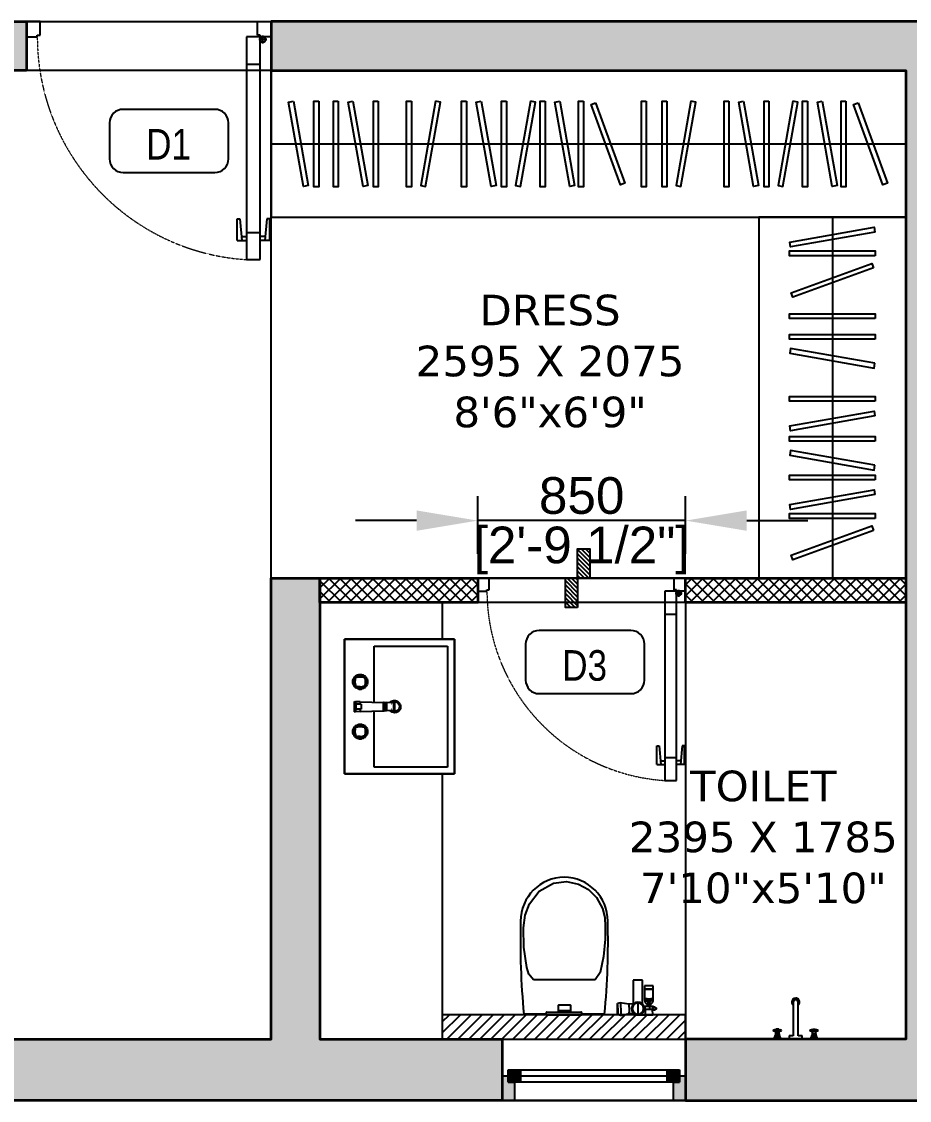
# Model space of a CAD drawing. Header units: millimetres. Extents: x -11363 to 134206, y -3 to 180803.
# Drawn here: x 103906 to 107536, y 159468 to 163878 of the extents above; entities that cross this region are included whole.
import ezdxf
from ezdxf.enums import TextEntityAlignment as Align

# ---------------------------------------------------------------- set-up
doc = ezdxf.new("R2010")
doc.units = ezdxf.units.MM
doc.linetypes.add('3.5BHK EAST-UN-5$0$DASHED', pattern=[0.75, 0.5, -0.25])
doc.linetypes.add('3.5BHK EAST_UN-1$0$DASHED', pattern=[0.75, 0.5, -0.25])
for name, color, linetype in [('A-Dimensions', 4, 'Continuous'), ('A-Door', 11, 'Continuous'), ('A-Door Line', 8, 'Continuous'), ('A-Fixture', 8, 'Continuous'), ('A-Handwash', 252, 'Continuous'), ('A-Handwash Platform', 253, 'Continuous'), ('A-Hatch', 252, 'Continuous'), ('A-Ledge Wall', 8, 'Continuous'), ('A-MBR Wardrobe', 253, 'Continuous'), ('A-MBR-Dress-Wardrobe', 253, 'Continuous'), ('A-Room Boundary', 44, 'Continuous'), ('A-Shower', 253, 'Continuous'), ('A-Shower Glass', 253, 'Continuous'), ('A-Text Main', 44, 'Continuous'), ('A-Ventilator', 4, 'Continuous'), ('A-WC', 253, 'Continuous')]:
    doc.layers.add(name, color=color, linetype=linetype)
doc.layers.add('A-Wall', color=240, linetype='Continuous', lineweight=35)
doc.styles.add('2024-08-29_TOWER-A$0$simplex-0.8', font='simplex.shx', dxfattribs={"width": 0.8})
doc.styles.add('3.5BHK EAST_UN-1$0$grid_text', font='verdana.ttf')
doc.styles.add('ARIAL', font='ARIALN.TTF')
doc.styles.add('S', font='arial.ttf', dxfattribs={"height": 150})
doc.dimstyles.new('DIMSMALL', dxfattribs={"dimtxt": 150, "dimasz": 250, "dimexe": 100, "dimexo": 100, "dimgap": 25, "dimtad": 1, "dimdec": 0, "dimtxsty": 'S', "dimcen": 0, "dimdle": 100, "dimclrd": 8, "dimclre": 8, "dimclrt": 256, "dimazin": 3, "dimtfac": 1, "dimtdec": 0, "dimtix": 1, "dimtmove": 0, "dimatfit": 3, "dimldrblk": '12_DatumFilled', "dimlwd": -1, "dimlwe": -1, "dimarcsym": 1})

# ---------------------------------------------------------------- blocks, each defined once
blk = doc.blocks.new('*D164')
at = {"layer": 'A-Dimensions', "color": 8, "transparency": 16777216}
for p, q in [((103925.7, 163977.6), (103925.7, 164316.5)), ((104925.7, 163977.6), (104925.7, 164316.5)), ((104175.7, 164216.5), (104675.7, 164216.5))]:
    blk.add_line(p, q, dxfattribs=at)
for points in [[(104175.7, 164258.2), (104175.7, 164174.9), (103925.7, 164216.5)], [(104675.7, 164258.2), (104675.7, 164174.9), (104925.7, 164216.5)]]:
    blk.add_solid(points, dxfattribs=at)
at = {"layer": 'Defpoints', "color": 0, "transparency": 16777216}
for p in [(104925.7, 164216.5), (103925.7, 163877.6), (104925.7, 163877.6)]:
    blk.add_point(p, dxfattribs=at)
at = {"layer": 'A-Dimensions', "lineweight": 30, "transparency": 16777216, "char_height": 150, "attachment_point": 5, "style": 'S'}
for s, insert in [('\\A1;1000', (104425.7, 164318.1)), ('\\A1;[3\'-3 1/2"]', (104425.7, 164094.4))]:
    blk.add_mtext(s, dxfattribs=dict(at, insert=insert))
blk = doc.blocks.new('12_DatumFilled')
at = {"color": 8, "linetype": 'ByBlock'}
blk.add_solid([(0, 0.577), (-1, 0), (0, -0.577)], dxfattribs=at)
blk = doc.blocks.new('*D165')
at = {"layer": 'A-Dimensions', "color": 8, "transparency": 16777216}
for p, q in [((105770.7, 161702.6), (105770.7, 161937.7)), ((106620.7, 161702.6), (106620.7, 161937.7)), ((105520.7, 161837.7), (105270.7, 161837.7)), ((106620.7, 161837.7), (105770.7, 161837.7)), ((106870.7, 161837.7), (107120.7, 161837.7))]:
    blk.add_line(p, q, dxfattribs=at)
for points in [[(105520.7, 161879.4), (105520.7, 161796.1), (105770.7, 161837.7)], [(106870.7, 161879.4), (106870.7, 161796.1), (106620.7, 161837.7)]]:
    blk.add_solid(points, dxfattribs=at)
at = {"layer": 'Defpoints', "color": 0, "transparency": 16777216}
for p in [(105770.7, 161837.7), (105770.7, 161602.6), (106620.7, 161602.6)]:
    blk.add_point(p, dxfattribs=at)
at = {"layer": 'A-Dimensions', "lineweight": 30, "transparency": 16777216, "char_height": 150, "attachment_point": 5, "style": 'S'}
for s, insert in [('\\A1;850', (106195.7, 161939.3)), ('\\A1;[2\'-9 1/2"]', (106195.7, 161715.6))]:
    blk.add_mtext(s, dxfattribs=dict(at, insert=insert))
blk = doc.blocks.new('3.5BHK EAST_UN-1$0$Door11')
at = {"layer": 'A-Door'}
for p, q in [((-991.7, 0), (-1050, 0)), ((-1050, 0), (-1050, -65.6)), ((-991.7, -58.3), (-991.7, 0)), ((-58.3, -58.3), (-58.3, 0)), ((-58.3, 0), (0, 0)), ((0, 0), (0, -65.6)), ((-1050, -65.6), (-1003.4, -65.6)), ((-1003.4, -65.6), (-1003.4, -58.3)), ((-1003.4, -58.3), (-991.7, -58.3)), ((-104.9, -65.6), (-104.9, -1021.8)), ((-46.6, -65.6), (-104.9, -65.6)), ((-104.9, -65.6), (-104.9, -65.6)), ((-46.6, -58.3), (-58.3, -58.3)), ((-17.5, -77.3), (-52.5, -77.3)), ((-46.6, -65.6), (-46.6, -58.3)), ((-46.6, -1021.8), (-46.6, -65.6)), ((0, -65.6), (-46.6, -65.6)), ((-35, -94.7), (-35, -59.8)), ((-104.9, -182.2), (-46.6, -182.2)), ((-145.8, -846.8), (-134.1, -846.8)), ((-145.8, -940.1), (-145.8, -846.8)), ((-134.1, -846.8), (-125.5, -940.1)), ((-17.5, -846.8), (-26.1, -940.1)), ((-5.8, -846.8), (-17.5, -846.8)), ((-5.8, -940.1), (-5.8, -846.8)), ((-127.1, -922.6), (-104.9, -922.6)), ((-104.9, -905.1), (-46.6, -905.1)), ((-24.5, -922.6), (-46.6, -922.6)), ((-145.8, -940.1), (-104.9, -940.1)), ((-5.8, -940.1), (-46.6, -940.1)), ((-104.9, -1021.8), (-46.6, -1021.8))]:
    blk.add_line(p, q, dxfattribs=at)
blk.add_circle((-35, -77.3), 11.7, dxfattribs=at)
at = {"layer": 'A-Door', "linetype": '3.5BHK EAST_UN-1$0$DASHED', "lineweight": 0}
blk.add_arc((-43.9, -64.2), 959.5, 180.0822, 266.3506, dxfattribs=at)
blk = doc.blocks.new('A$C2d53b07b')
at = {"layer": 'A-Ventilator', "linetype": 'Continuous'}
for points in [[(25, -125), (25, -175), (75, -175), (75, -125)], [(725, -175), (725, -125), (675, -125), (675, -175)], [(0, -150), (0, -250), (50, -250), (50, -175), (25, -175), (25, -150)], [(750, -250), (750, -150), (725, -150), (725, -175), (700, -175), (700, -250)]]:
    blk.add_hatch(color=256, dxfattribs=at).paths.add_polyline_path(points)
for p, q in [((0, 0), (750, 0)), ((0, -150), (0, 0)), ((750, -150), (750, 0)), ((25, -125), (75, -125)), ((25, -175), (25, -125)), ((75, -125), (675, -125)), ((75, -125), (75, -175)), ((75, -125), (675, -125)), ((675, -175), (675, -125)), ((675, -125), (725, -125)), ((725, -125), (725, -175)), ((0, -150), (25, -150)), ((0, -250), (0, -150)), ((0, -250), (0, -150)), ((25, -150), (25, -175)), ((25, -175), (50, -175)), ((75, -175), (25, -175)), ((50, -175), (50, -250)), ((75, -150), (675, -150)), ((675, -175), (75, -175)), ((725, -175), (675, -175)), ((700, -250), (700, -175)), ((700, -175), (725, -175)), ((725, -175), (725, -150)), ((725, -150), (750, -150)), ((750, -250), (750, -150)), ((750, -250), (750, -150)), ((0, -250), (750, -250)), ((50, -250), (0, -250)), ((700, -250), (50, -250)), ((750, -250), (700, -250))]:
    blk.add_line(p, q, dxfattribs=at)
blk = doc.blocks.new('3.5BHK EAST_UN-1$0$A$C61eae9c3')
at = {"layer": 'A-MBR-Dress-Wardrobe', "ltscale": 600}
blk.add_lwpolyline([(0, 600), (0, 0), (2595, 0), (2595, 600)], close=True, dxfattribs=at)
for points in [[(91.2, 474.1), (151.9, 129.4), (132.3, 125.9), (71.5, 470.6), (91.2, 474.1)], [(194.8, 475), (194.8, 125), (174.8, 125), (174.8, 475), (194.8, 475)], [(275.1, 475), (275.1, 125), (255.1, 125), (255.1, 475), (275.1, 475)], [(334.9, 474.1), (395.7, 129.4), (376, 125.9), (315.2, 470.6), (334.9, 474.1)], [(438.5, 475), (438.5, 125), (418.5, 125), (418.5, 475), (438.5, 475)], [(574.4, 475), (574.4, 125), (554.4, 125), (554.4, 475), (574.4, 475)], [(672.7, 474.1), (611.9, 129.4), (631.6, 125.9), (692.4, 470.6), (672.7, 474.1)], [(799.2, 475), (799.2, 125), (779.2, 125), (779.2, 475), (799.2, 475)], [(859, 474.1), (919.8, 129.4), (900.1, 125.9), (839.3, 470.6), (859, 474.1)], [(962.7, 475), (962.7, 125), (942.7, 125), (942.7, 475), (962.7, 475)], [(1060.9, 474.1), (1000.1, 129.4), (1019.8, 125.9), (1080.6, 470.6), (1060.9, 474.1)], [(1120.6, 475), (1120.6, 125), (1100.6, 125), (1100.6, 475), (1120.6, 475)], [(1180.4, 474.1), (1241.1, 129.4), (1221.4, 125.9), (1160.7, 470.6), (1180.4, 474.1)], [(1277.7, 475), (1277.7, 125), (1257.7, 125), (1257.7, 475), (1277.7, 475)], [(1327.2, 467.9), (1446.9, 139), (1428.1, 132.1), (1308.4, 461), (1327.2, 467.9)], [(1534, 475), (1534, 125), (1514, 125), (1514, 475), (1534, 475)], [(1618.5, 475), (1618.5, 125), (1598.5, 125), (1598.5, 475), (1618.5, 475)], [(1716.8, 474.1), (1656, 129.4), (1675.7, 125.9), (1736.5, 470.6), (1716.8, 474.1)], [(1872.2, 475), (1872.2, 125), (1852.2, 125), (1852.2, 475), (1872.2, 475)], [(1932, 474.1), (1992.8, 129.4), (1973.1, 125.9), (1912.3, 470.6), (1932, 474.1)], [(2035.6, 475), (2035.6, 125), (2015.6, 125), (2015.6, 475), (2035.6, 475)], [(2133.9, 474.1), (2073.1, 129.4), (2092.8, 125.9), (2153.6, 470.6), (2133.9, 474.1)], [(2193.5, 475), (2193.5, 125), (2173.5, 125), (2173.5, 475), (2193.5, 475)], [(2253.4, 474.1), (2314.1, 129.4), (2294.4, 125.9), (2233.7, 470.6), (2253.4, 474.1)], [(2350.7, 475), (2350.7, 125), (2330.7, 125), (2330.7, 475), (2350.7, 475)], [(2400.2, 467.9), (2519.9, 139), (2501.1, 132.1), (2381.4, 461), (2400.2, 467.9)], [(0, 300), (2595, 300)]]:
    blk.add_lwpolyline(points, dxfattribs=at)
blk = doc.blocks.new('3.5BHK EAST_UN-1$0$A$C63fc6ba4')
at = {"layer": 'A-MBR Wardrobe', "ltscale": 600}
blk.add_lwpolyline([(600, 1475), (0, 1475), (0, 0), (600, 0)], close=True, dxfattribs=at)
for points in [[(300, 1475), (300, 0)], [(474.1, 1414.6), (129.4, 1353.9), (125.9, 1373.6), (470.6, 1434.3), (474.1, 1414.6)], [(475, 1317.3), (125, 1317.3), (125, 1337.3), (475, 1337.3), (475, 1317.3)], [(467.9, 1267.8), (139, 1148.1), (132.1, 1166.9), (461, 1286.6), (467.9, 1267.8)], [(475, 1061), (125, 1061), (125, 1081), (475, 1081), (475, 1061)], [(475, 976.5), (125, 976.5), (125, 996.5), (475, 996.5), (475, 976.5)], [(474.1, 878.2), (129.4, 939), (125.9, 919.3), (470.6, 858.5), (474.1, 878.2)], [(475, 722.8), (125, 722.8), (125, 742.8), (475, 742.8), (475, 722.8)], [(474.1, 663), (129.4, 602.2), (125.9, 621.9), (470.6, 682.7), (474.1, 663)], [(475, 559.4), (125, 559.4), (125, 579.4), (475, 579.4), (475, 559.4)], [(474.1, 461.1), (129.4, 521.9), (125.9, 502.2), (470.6, 441.4), (474.1, 461.1)], [(475, 401.5), (125, 401.5), (125, 421.5), (475, 421.5), (475, 401.5)], [(474.1, 341.6), (129.4, 280.9), (125.9, 300.6), (470.6, 361.3), (474.1, 341.6)], [(475, 244.3), (125, 244.3), (125, 264.3), (475, 264.3), (475, 244.3)], [(467.9, 194.8), (139, 75.1), (132.1, 93.9), (461, 213.6), (467.9, 194.8)]]:
    blk.add_lwpolyline(points, dxfattribs=at)
blk = doc.blocks.new('A$Cf00fcc3f')
at = {"layer": 'A-Fixture'}
for p, q in [((0, 0), (0, -450)), ((550, 0), (0, 0)), ((0, -450), (0, 0)), ((0, 0), (550, 0)), ((550, -450), (550, 0)), ((550, 0), (550, -450)), ((151.6, -42.4), (150.8, -44.3)), ((151.6, -42.4), (153.6, -41.5)), ((153.7, -44.5), (151.6, -42.4)), ((153.6, -41.5), (163.5, -38.6)), ((155.5, -43.7), (153.6, -41.5)), ((155.5, -43.7), (153.7, -44.5)), ((157.1, -39.5), (155.1, -41.1)), ((164.2, -43.3), (155.2, -46)), ((155.5, -43.7), (164.5, -41)), ((162.3, -36.7), (157.1, -39.5)), ((167.9, -35), (162.3, -36.7)), ((163.5, -38.6), (173.8, -37.6)), ((163.5, -38.6), (164.5, -41)), ((173.8, -42.3), (164.2, -43.3)), ((173.8, -42.3), (164.2, -43.3)), ((164.5, -41), (173.8, -40.1)), ((173.8, -43.9), (164.5, -44.9)), ((173.8, -34.4), (167.9, -35)), ((179.7, -35), (173.8, -34.4)), ((179.7, -35), (173.8, -34.4)), ((173.8, -37.6), (184.1, -38.6)), ((173.8, -37.6), (173.8, -40.1)), ((173.8, -40.1), (183.2, -41)), ((183.4, -43.3), (173.8, -42.3)), ((183.1, -44.9), (173.8, -43.9)), ((185.4, -36.7), (179.7, -35)), ((185.4, -36.7), (179.7, -35)), ((184.1, -38.6), (183.2, -41)), ((183.2, -41), (192.2, -43.7)), ((183.4, -43.3), (192.4, -46)), ((192.4, -46), (183.4, -43.3)), ((184.1, -38.6), (194.1, -41.5)), ((190.6, -39.5), (185.4, -36.7)), ((190.6, -39.5), (185.4, -36.7)), ((192.5, -41.1), (190.6, -39.5)), ((192.5, -41.1), (190.6, -39.5)), ((192.2, -43.7), (194.1, -41.5)), ((192.2, -43.7), (193.9, -44.5)), ((193.9, -44.5), (196, -42.4)), ((194.1, -41.5), (196, -42.4)), ((196, -42.4), (196.9, -44.3)), ((254.8, -39.2), (296, -39.2)), ((254.8, -39.2), (255, -45.5)), ((295.9, -45.5), (296, -39.2)), ((354.8, -42.4), (354, -44.3)), ((354.8, -42.4), (356.8, -41.5)), ((356.9, -44.5), (354.8, -42.4)), ((356.8, -41.5), (366.7, -38.6)), ((358.7, -43.7), (356.8, -41.5)), ((358.7, -43.7), (356.9, -44.5)), ((360.3, -39.5), (358.3, -41.1)), ((367.4, -43.3), (358.4, -46)), ((358.7, -43.7), (367.7, -41)), ((365.5, -36.7), (360.3, -39.5)), ((371.1, -35), (365.5, -36.7)), ((366.7, -38.6), (377, -37.6)), ((366.7, -38.6), (367.7, -41)), ((377, -42.3), (367.4, -43.3)), ((377, -42.3), (367.4, -43.3)), ((367.7, -41), (377, -40.1)), ((377, -43.9), (367.7, -44.9)), ((377, -34.4), (371.1, -35)), ((382.9, -35), (377, -34.4)), ((382.9, -35), (377, -34.4)), ((377, -37.6), (387.3, -38.6)), ((377, -37.6), (377, -40.1)), ((377, -40.1), (386.4, -41)), ((386.6, -43.3), (377, -42.3)), ((386.3, -44.9), (377, -43.9)), ((388.6, -36.7), (382.9, -35)), ((388.6, -36.7), (382.9, -35)), ((387.3, -38.6), (386.4, -41)), ((386.4, -41), (395.4, -43.7)), ((386.6, -43.3), (395.6, -46)), ((395.6, -46), (386.6, -43.3)), ((387.3, -38.6), (397.3, -41.5)), ((393.8, -39.5), (388.6, -36.7)), ((393.8, -39.5), (388.6, -36.7)), ((395.7, -41.1), (393.8, -39.5)), ((395.7, -41.1), (393.8, -39.5)), ((395.4, -43.7), (397.3, -41.5)), ((395.4, -43.7), (397.1, -44.5)), ((397.1, -44.5), (399.2, -42.4)), ((397.3, -41.5), (399.2, -42.4)), ((399.2, -42.4), (400.1, -44.3)), ((144.2, -58.7), (143.6, -64.6)), ((143.6, -64.6), (144.2, -70.5)), ((143.6, -64.6), (144.2, -70.5)), ((145.9, -53), (144.2, -58.7)), ((144.2, -70.5), (145.9, -76.1)), ((144.2, -70.5), (145.9, -76.1)), ((148.7, -47.8), (145.9, -53)), ((145.9, -76.1), (148.7, -81.3)), ((145.9, -76.1), (148.7, -81.3)), ((146.8, -64.6), (147.8, -54.3)), ((147.8, -74.9), (146.8, -64.6)), ((149.4, -64.6), (146.8, -64.6)), ((147.8, -54.3), (150.8, -44.3)), ((147.8, -54.3), (150.3, -55.2)), ((147.8, -74.9), (150.3, -73.9)), ((150.8, -84.8), (147.8, -74.9)), ((150.3, -45.9), (148.7, -47.8)), ((148.7, -81.3), (150.3, -83.2)), ((148.7, -81.3), (150.3, -83.2)), ((149.4, -64.6), (150.3, -55.2)), ((150.3, -73.9), (149.4, -64.6)), ((150.3, -55.2), (152.9, -46.2)), ((152.9, -82.9), (150.3, -73.9)), ((150.8, -44.3), (152.9, -46.2)), ((150.8, -84.8), (152.9, -82.9)), ((151.6, -86.8), (150.8, -84.8)), ((152.5, -55), (151.6, -64.6)), ((151.6, -64.6), (152.5, -74.2)), ((151.6, -64.6), (152.5, -74.2)), ((151.6, -86.8), (153.7, -84.7)), ((151.6, -86.8), (153.6, -87.6)), ((155.2, -46), (152.5, -55)), ((155.2, -46), (152.5, -55)), ((152.5, -74.2), (155.2, -83.2)), ((152.5, -74.2), (155.2, -83.2)), ((153.7, -44.5), (152.9, -46.2)), ((152.9, -82.9), (153.7, -84.7)), ((154.1, -55.3), (153.2, -64.6)), ((153.2, -64.6), (154.1, -73.9)), ((155.5, -85.5), (153.6, -87.6)), ((163.5, -90.6), (153.6, -87.6)), ((153.7, -84.7), (155.5, -85.5)), ((156.4, -47.2), (154.1, -55.3)), ((154.1, -73.9), (156.4, -81.9)), ((155.1, -88.1), (157.1, -89.7)), ((155.1, -88.1), (157.1, -89.7)), ((155.2, -83.2), (164.2, -85.9)), ((155.2, -83.2), (164.2, -85.9)), ((164.5, -88.1), (155.5, -85.5)), ((164.5, -44.9), (156.4, -47.2)), ((156.4, -81.9), (164.5, -84.3)), ((163.5, -90.6), (164.5, -88.1)), ((164.2, -85.9), (173.8, -86.8)), ((164.2, -85.9), (173.8, -86.8)), ((164.5, -84.3), (173.8, -85.2)), ((173.8, -89), (164.5, -88.1)), ((173.8, -85.2), (183.1, -84.3)), ((173.8, -86.8), (183.4, -85.9)), ((173.8, -86.8), (183.4, -85.9)), ((183.2, -88.1), (173.8, -89)), ((191.2, -47.2), (183.1, -44.9)), ((183.1, -84.3), (191.2, -81.9)), ((192.2, -85.5), (183.2, -88.1)), ((184.1, -90.6), (183.2, -88.1)), ((183.4, -85.9), (192.4, -83.2)), ((183.4, -85.9), (192.4, -83.2)), ((194.1, -87.6), (184.1, -90.6)), ((190.6, -89.7), (192.5, -88.1)), ((190.6, -89.7), (192.5, -88.1)), ((191.2, -47.2), (193.5, -55.3)), ((191.2, -81.9), (193.5, -73.9)), ((192.2, -85.5), (193.9, -84.7)), ((192.2, -85.5), (194.1, -87.6)), ((192.4, -46), (195.1, -55)), ((192.4, -83.2), (195.1, -74.2)), ((192.4, -83.2), (195.1, -74.2)), ((194.4, -64.6), (193.5, -55.3)), ((194.4, -64.6), (193.5, -73.9)), ((193.9, -44.5), (194.7, -46.2)), ((193.9, -84.7), (194.7, -82.9)), ((193.9, -84.7), (196, -86.8)), ((196, -86.8), (194.1, -87.6)), ((196.9, -44.3), (194.7, -46.2)), ((194.7, -46.2), (197.4, -55.2)), ((197.4, -73.9), (194.7, -82.9)), ((196.9, -84.8), (194.7, -82.9)), ((195.1, -55), (196, -64.6)), ((196, -64.6), (195.1, -74.2)), ((196, -86.8), (196.9, -84.8)), ((196.9, -44.3), (199.8, -54.3)), ((199.8, -74.9), (196.9, -84.8)), ((198.9, -47.8), (197.3, -45.9)), ((198.9, -47.8), (197.3, -45.9)), ((197.3, -83.2), (198.9, -81.3)), ((197.3, -83.2), (198.9, -81.3)), ((199.8, -54.3), (197.4, -55.2)), ((197.4, -55.2), (198.3, -64.6)), ((198.3, -64.6), (197.4, -73.9)), ((199.8, -74.9), (197.4, -73.9)), ((198.3, -64.6), (200.8, -64.6)), ((201.7, -53), (198.9, -47.8)), ((201.7, -53), (198.9, -47.8)), ((198.9, -81.3), (201.7, -76.1)), ((198.9, -81.3), (201.7, -76.1)), ((199.8, -54.3), (200.8, -64.6)), ((200.8, -64.6), (199.8, -74.9)), ((203.4, -58.7), (201.7, -53)), ((203.4, -58.7), (201.7, -53)), ((201.7, -76.1), (203.4, -70.5)), ((201.7, -76.1), (203.4, -70.5)), ((203.4, -58.7), (204, -64.6)), ((204, -64.6), (203.4, -58.7)), ((204, -64.6), (203.4, -70.5)), ((204, -64.6), (203.4, -70.5)), ((255.5, -64.6), (255, -45.5)), ((255, -45.5), (295.9, -45.5)), ((255.5, -64.6), (258.3, -160.2)), ((255.5, -64.6), (265.1, -64.6)), ((265.1, -68.5), (265.1, -47.9)), ((285.7, -47.9), (265.1, -47.9)), ((265.1, -68.5), (285.7, -68.5)), ((285.7, -68.5), (285.7, -47.9)), ((285.7, -64.6), (295.3, -64.6)), ((295.3, -64.6), (292.6, -160.2)), ((295.3, -64.6), (295.9, -45.5)), ((347.4, -58.7), (346.8, -64.6)), ((346.8, -64.6), (347.4, -70.5)), ((346.8, -64.6), (347.4, -70.5)), ((349.1, -53), (347.4, -58.7)), ((347.4, -70.5), (349.1, -76.1)), ((347.4, -70.5), (349.1, -76.1)), ((351.9, -47.8), (349.1, -53)), ((349.1, -76.1), (351.9, -81.3)), ((349.1, -76.1), (351.9, -81.3)), ((350, -64.6), (351, -54.3)), ((351, -74.9), (350, -64.6)), ((352.6, -64.6), (350, -64.6)), ((351, -54.3), (354, -44.3)), ((351, -54.3), (353.5, -55.2)), ((351, -74.9), (353.5, -73.9)), ((354, -84.8), (351, -74.9)), ((353.5, -45.9), (351.9, -47.8)), ((351.9, -81.3), (353.5, -83.2)), ((351.9, -81.3), (353.5, -83.2)), ((352.6, -64.6), (353.5, -55.2)), ((353.5, -73.9), (352.6, -64.6)), ((353.5, -55.2), (356.1, -46.2)), ((356.1, -82.9), (353.5, -73.9)), ((354, -44.3), (356.1, -46.2)), ((354, -84.8), (356.1, -82.9)), ((354.8, -86.8), (354, -84.8)), ((355.7, -55), (354.8, -64.6)), ((354.8, -64.6), (355.7, -74.2)), ((354.8, -64.6), (355.7, -74.2)), ((354.8, -86.8), (356.9, -84.7)), ((354.8, -86.8), (356.8, -87.6)), ((358.4, -46), (355.7, -55)), ((358.4, -46), (355.7, -55)), ((355.7, -74.2), (358.4, -83.2)), ((355.7, -74.2), (358.4, -83.2)), ((356.9, -44.5), (356.1, -46.2)), ((356.1, -82.9), (356.9, -84.7)), ((357.3, -55.3), (356.4, -64.6)), ((356.4, -64.6), (357.3, -73.9)), ((358.7, -85.5), (356.8, -87.6)), ((366.7, -90.6), (356.8, -87.6)), ((356.9, -84.7), (358.7, -85.5)), ((359.6, -47.2), (357.3, -55.3)), ((357.3, -73.9), (359.6, -81.9)), ((358.3, -88.1), (360.3, -89.7)), ((358.3, -88.1), (360.3, -89.7)), ((358.4, -83.2), (367.4, -85.9)), ((358.4, -83.2), (367.4, -85.9)), ((367.7, -88.1), (358.7, -85.5)), ((367.7, -44.9), (359.6, -47.2)), ((359.6, -81.9), (367.7, -84.3)), ((366.7, -90.6), (367.7, -88.1)), ((367.4, -85.9), (377, -86.8)), ((367.4, -85.9), (377, -86.8)), ((367.7, -84.3), (377, -85.2)), ((377, -89), (367.7, -88.1)), ((377, -85.2), (386.3, -84.3)), ((377, -86.8), (386.6, -85.9)), ((377, -86.8), (386.6, -85.9)), ((386.4, -88.1), (377, -89)), ((394.4, -47.2), (386.3, -44.9)), ((386.3, -84.3), (394.4, -81.9)), ((395.4, -85.5), (386.4, -88.1)), ((387.3, -90.6), (386.4, -88.1)), ((386.6, -85.9), (395.6, -83.2)), ((386.6, -85.9), (395.6, -83.2)), ((397.3, -87.6), (387.3, -90.6)), ((393.8, -89.7), (395.7, -88.1)), ((393.8, -89.7), (395.7, -88.1)), ((394.4, -47.2), (396.7, -55.3)), ((394.4, -81.9), (396.7, -73.9)), ((395.4, -85.5), (397.1, -84.7)), ((395.4, -85.5), (397.3, -87.6)), ((395.6, -46), (398.3, -55)), ((395.6, -83.2), (398.3, -74.2)), ((395.6, -83.2), (398.3, -74.2)), ((397.6, -64.6), (396.7, -55.3)), ((397.6, -64.6), (396.7, -73.9)), ((397.1, -44.5), (397.9, -46.2)), ((397.1, -84.7), (397.9, -82.9)), ((397.1, -84.7), (399.2, -86.8)), ((399.2, -86.8), (397.3, -87.6)), ((400.1, -44.3), (397.9, -46.2)), ((397.9, -46.2), (400.6, -55.2)), ((400.6, -73.9), (397.9, -82.9)), ((400.1, -84.8), (397.9, -82.9)), ((398.3, -55), (399.2, -64.6)), ((399.2, -64.6), (398.3, -74.2)), ((399.2, -86.8), (400.1, -84.8)), ((400.1, -44.3), (403, -54.3)), ((403, -74.9), (400.1, -84.8)), ((402.1, -47.8), (400.5, -45.9)), ((402.1, -47.8), (400.5, -45.9)), ((400.5, -83.2), (402.1, -81.3)), ((400.5, -83.2), (402.1, -81.3)), ((403, -54.3), (400.6, -55.2)), ((400.6, -55.2), (401.5, -64.6)), ((401.5, -64.6), (400.6, -73.9)), ((403, -74.9), (400.6, -73.9)), ((401.5, -64.6), (404, -64.6)), ((404.9, -53), (402.1, -47.8)), ((404.9, -53), (402.1, -47.8)), ((402.1, -81.3), (404.9, -76.1)), ((402.1, -81.3), (404.9, -76.1)), ((403, -54.3), (404, -64.6)), ((404, -64.6), (403, -74.9)), ((406.6, -58.7), (404.9, -53)), ((406.6, -58.7), (404.9, -53)), ((404.9, -76.1), (406.6, -70.5)), ((404.9, -76.1), (406.6, -70.5)), ((406.6, -58.7), (407.2, -64.6)), ((406.6, -58.7), (407.2, -64.6)), ((407.2, -64.6), (406.6, -70.5)), ((407.2, -64.6), (406.6, -70.5)), ((257.2, -122), (27.5, -122)), ((27.5, -122), (27.5, -422)), ((157.1, -89.7), (162.3, -92.4)), ((157.1, -89.7), (162.3, -92.4)), ((162.3, -92.4), (167.9, -94.2)), ((162.3, -92.4), (167.9, -94.2)), ((173.8, -91.6), (163.5, -90.6)), ((167.9, -94.2), (173.8, -94.7)), ((167.9, -94.2), (173.8, -94.7)), ((173.8, -91.6), (173.8, -89)), ((184.1, -90.6), (173.8, -91.6)), ((173.8, -94.7), (179.7, -94.2)), ((173.8, -94.7), (179.7, -94.2)), ((179.7, -94.2), (185.4, -92.4)), ((179.7, -94.2), (185.4, -92.4)), ((185.4, -92.4), (190.6, -89.7)), ((185.4, -92.4), (190.6, -89.7)), ((522.5, -122), (293.7, -122)), ((360.3, -89.7), (365.5, -92.4)), ((360.3, -89.7), (365.5, -92.4)), ((365.5, -92.4), (371.1, -94.2)), ((365.5, -92.4), (371.1, -94.2)), ((377, -91.6), (366.7, -90.6)), ((371.1, -94.2), (377, -94.7)), ((371.1, -94.2), (377, -94.7)), ((377, -91.6), (377, -89)), ((387.3, -90.6), (377, -91.6)), ((377, -94.7), (382.9, -94.2)), ((377, -94.7), (382.9, -94.2)), ((382.9, -94.2), (388.6, -92.4)), ((382.9, -94.2), (388.6, -92.4)), ((388.6, -92.4), (393.8, -89.7)), ((388.6, -92.4), (393.8, -89.7)), ((522.5, -422), (522.5, -122)), ((258.3, -162.3), (258.3, -160.2)), ((292.6, -160.2), (258.3, -160.2)), ((258.3, -162.3), (258.6, -171.8)), ((258.3, -162.3), (292.5, -162.3)), ((258.6, -171.8), (258.6, -172.7)), ((258.6, -171.8), (292.2, -171.8)), ((259.4, -201.1), (258.6, -172.7)), ((292.2, -172.7), (258.6, -172.7)), ((291.4, -201.1), (292.2, -172.7)), ((292.2, -171.8), (292.5, -162.3)), ((292.2, -171.8), (292.2, -172.7)), ((292.6, -160.2), (292.5, -162.3)), ((259.4, -201.1), (259.5, -204.3)), ((259.4, -201.1), (291.4, -201.1)), ((259.5, -204.3), (291.3, -204.3)), ((264.3, -192.3), (264.3, -190.8)), ((286.5, -192.3), (286.5, -190.8)), ((291.3, -204.3), (291.4, -201.1)), ((27.5, -422), (522.5, -422)), ((0, -450), (550, -450)), ((550, -450), (0, -450))]:
    blk.add_line(p, q, dxfattribs=at)
for radius, start, end in [(25, 130.6704, 0), (20, 145.6811, 0), (25, 0, 45), (20, 0, 24.0891)]:
    blk.add_arc((275, -205), radius, start, end, dxfattribs=at)
blk = doc.blocks.new('A$Cfbc7273c')
at = {"layer": 'A-Shower'}
for p, q in [((0, 90.6), (0, 59.4)), ((0, -90.6), (0, 90.6)), ((-41.9, 68.8), (-41.9, 81.3)), ((-41.9, 81.3), (-27.4, 81.2)), ((-27.4, 68.8), (-41.9, 68.8)), ((-23.6, 68.6), (-23.6, 81.3)), ((-22.2, 81.5), (-22.2, 68.5)), ((-20.4, 68.3), (-20.4, 81.7)), ((-18, 82.2), (-18, 67.8)), ((-15.8, 67.3), (-15.8, 82.7)), ((-13.3, 66.5), (-13.3, 83.5)), ((-9.9, 65.2), (-9.9, 84.7)), ((-5.4, 63), (-5.4, 87)), ((-13.5, 10), (-152, 10)), ((-13.5, 26), (-13.5, 10)), ((0, 27), (-12.5, 27)), ((0, -27), (0, 27)), ((-152, -10), (-13.5, -10)), ((-13.5, -10), (-13.5, -26)), ((-12.5, -27), (0, -27)), ((-41.9, -68.8), (-41.9, -81.3)), ((-27.4, -68.8), (-41.9, -68.8)), ((-41.9, -81.3), (-27.4, -81.2)), ((-23.6, -68.6), (-23.6, -81.3)), ((-22.2, -81.5), (-22.2, -68.5)), ((-20.4, -68.3), (-20.4, -81.7)), ((-18, -82.2), (-18, -67.8)), ((-15.8, -67.3), (-15.8, -82.7)), ((-13.3, -66.5), (-13.3, -83.5)), ((-9.9, -65.2), (-9.9, -84.7)), ((-5.4, -63), (-5.4, -87)), ((0, -90.6), (0, -59.4))]:
    blk.add_line(p, q, dxfattribs=at)
for centre, radius in [((-36, 85.7), 4.41), ((-36, 64.3), 4.41), ((-36, 74.8), 3.69), ((-36, -64.3), 4.41), ((-36, -85.7), 4.41), ((-36, -74.8), 3.69)]:
    blk.add_circle(centre, radius, dxfattribs=at)
for centre, radius, start, end in [((-27.2, 125.4), 44.2, 269.7849, 308.0362), ((-27.4, 24.1), 44.7, 52.1791, 90), ((-152, 0), 16, 90, 180.0001), ((-152, 0), 16, 180.0001, 270), ((-152, 0), 10, 90, 270), ((-152, 0), 16, 38.6822, 90), ((-12.5, 26), 0.999, 89.9998, 180.1995), ((-152, 0), 16, 270, 321.3178), ((-12.5, -26), 1, 180, 269.8008), ((-27.4, -24.1), 44.7, 270, 307.8209), ((-27.2, -125.4), 44.2, 51.9638, 90.2151)]:
    blk.add_arc(centre, radius, start, end, dxfattribs=at)
blk = doc.blocks.new('3BHK  WEST_UN-2$0$fgdskokjmfv')
at = {"layer": 'A-WC', "linetype": 'Continuous'}
for p, q in [((15769231.8, 1072211.9), (15769232.1, 1072190)), ((15769309.2, 1072211.9), (15769231.8, 1072211.9)), ((15769262.2, 1072190), (15769262.5, 1072211.9)), ((15769274.3, 1072211.9), (15769274.3, 1072210.2)), ((15769274.3, 1072210.2), (15769274.3, 1072208.5)), ((15769274.3, 1072208.5), (15769274.3, 1072206.8)), ((15769274.3, 1072206.8), (15769274.3, 1072205.4)), ((15769292.1, 1072163.3), (15769292.1, 1072209.4)), ((15769309.2, 1072211.4), (15769309.2, 1072211.9)), ((15769309.2, 1072209.7), (15769309.2, 1072211.4)), ((15769309.2, 1072208), (15769309.2, 1072209.7)), ((15769309.2, 1072206.4), (15769309.2, 1072208)), ((15769309.2, 1072206), (15769309.2, 1072206.4)), ((15769328, 1072207), (15769309.9, 1072206.4)), ((15769362.5, 1072214.8), (15769328, 1072207)), ((15769362.5, 1072214.8), (15769374.5, 1072212)), ((15769428.5, 1072209.1), (15769522.1, 1072209.1)), ((15769667.1, 1072211.9), (15769522.1, 1072211.9)), ((15769522.1, 1072211.9), (15769522.1, 1072203.9)), ((15769667.1, 1072211.9), (15769667.1, 1072203.9)), ((15769667.1, 1072209.1), (15769758.5, 1072209.1)), ((15769217.4, 1072186.7), (15769217.5, 1072186.9)), ((15769217.4, 1072186.5), (15769217.4, 1072186.7)), ((15769217.4, 1072186.3), (15769217.4, 1072186.5)), ((15769217.4, 1072186.1), (15769217.4, 1072186.3)), ((15769217.4, 1072186.3), (15769217.4, 1072186.3)), ((15769217.5, 1072185.9), (15769217.4, 1072186.1)), ((15769217.5, 1072187.3), (15769217.6, 1072187.5)), ((15769217.5, 1072187.1), (15769217.5, 1072187.3)), ((15769217.5, 1072186.9), (15769217.5, 1072187.1)), ((15769217.5, 1072185.7), (15769217.5, 1072185.9)), ((15769217.5, 1072185.5), (15769217.5, 1072185.7)), ((15769217.5, 1072185.3), (15769217.5, 1072185.5)), ((15769217.6, 1072185.1), (15769217.5, 1072185.3)), ((15769217.6, 1072187.7), (15769217.7, 1072187.9)), ((15769217.6, 1072187.5), (15769217.6, 1072187.7)), ((15769217.6, 1072184.9), (15769217.6, 1072185.1)), ((15769217.7, 1072184.7), (15769217.6, 1072184.9)), ((15769217.7, 1072187.9), (15769217.8, 1072188.1)), ((15769217.8, 1072184.5), (15769217.7, 1072184.7)), ((15769217.8, 1072188.3), (15769217.9, 1072188.5)), ((15769217.8, 1072188.1), (15769217.8, 1072188.3)), ((15769217.8, 1072184.3), (15769217.8, 1072184.5)), ((15769217.9, 1072184.2), (15769217.8, 1072184.3)), ((15769217.9, 1072188.5), (15769218, 1072188.7)), ((15769218, 1072184), (15769217.9, 1072184.2)), ((15769218, 1072188.7), (15769218.1, 1072188.8)), ((15769218.1, 1072183.8), (15769218, 1072184)), ((15769218.1, 1072188.8), (15769218.2, 1072189)), ((15769218.2, 1072183.6), (15769218.1, 1072183.8)), ((15769218.2, 1072189), (15769218.3, 1072189.2)), ((15769218.3, 1072183.5), (15769218.2, 1072183.6)), ((15769218.3, 1072189.2), (15769218.4, 1072189.3)), ((15769218.5, 1072183.3), (15769218.3, 1072183.5)), ((15769218.4, 1072189.3), (15769218.5, 1072189.5)), ((15769218.5, 1072189.5), (15769218.7, 1072189.6)), ((15769218.6, 1072183.2), (15769218.5, 1072183.3)), ((15769218.7, 1072183), (15769218.6, 1072183.2)), ((15769218.7, 1072189.6), (15769218.8, 1072189.8)), ((15769218.8, 1072182.9), (15769218.7, 1072183)), ((15769218.8, 1072189.8), (15769218.9, 1072189.9)), ((15769219, 1072182.7), (15769218.8, 1072182.9)), ((15769218.9, 1072189.9), (15769219.1, 1072190.1)), ((15769219.1, 1072182.6), (15769219, 1072182.7)), ((15769219.1, 1072190.1), (15769219.2, 1072190.2)), ((15769219.3, 1072182.5), (15769219.1, 1072182.6)), ((15769219.2, 1072190.2), (15769219.4, 1072190.3)), ((15769219.4, 1072182.3), (15769219.3, 1072182.5)), ((15769219.4, 1072190.3), (15769219.6, 1072190.4)), ((15769219.6, 1072182.2), (15769219.4, 1072182.3)), ((15769219.6, 1072190.4), (15769219.7, 1072190.6)), ((15769219.8, 1072182.1), (15769219.6, 1072182.2)), ((15769219.7, 1072190.6), (15769219.9, 1072190.7)), ((15769219.9, 1072182), (15769219.8, 1072182.1)), ((15769219.9, 1072190.7), (15769220.1, 1072190.8)), ((15769220.1, 1072181.9), (15769219.9, 1072182)), ((15769220.1, 1072190.8), (15769220.3, 1072190.8)), ((15769220.3, 1072181.8), (15769220.1, 1072181.9)), ((15769220.3, 1072190.8), (15769220.4, 1072190.9)), ((15769220.5, 1072181.7), (15769220.3, 1072181.8)), ((15769220.4, 1072190.9), (15769220.6, 1072191)), ((15769220.7, 1072181.7), (15769220.5, 1072181.7)), ((15769220.6, 1072191), (15769220.8, 1072191.1)), ((15769220.9, 1072181.6), (15769220.7, 1072181.7)), ((15769220.8, 1072191.1), (15769221, 1072191.1)), ((15769221, 1072181.5), (15769220.9, 1072181.6)), ((15769221, 1072191.1), (15769221.2, 1072191.2)), ((15769221.2, 1072181.5), (15769221, 1072181.5)), ((15769221.2, 1072191.2), (15769221.4, 1072191.2)), ((15769221.4, 1072181.4), (15769221.2, 1072181.5)), ((15769221.4, 1072191.2), (15769221.6, 1072191.3)), ((15769221.6, 1072181.4), (15769221.4, 1072181.4)), ((15769221.6, 1072191.3), (15769221.8, 1072191.3)), ((15769221.8, 1072181.4), (15769221.6, 1072181.4)), ((15769221.8, 1072191.3), (15769222, 1072191.3)), ((15769222, 1072181.4), (15769221.8, 1072181.4)), ((15769222, 1072191.3), (15769222.2, 1072191.3)), ((15769222.2, 1072181.3), (15769222, 1072181.4)), ((15769222.2, 1072191.3), (15769222.4, 1072191.3)), ((15769222.4, 1072181.3), (15769222.2, 1072181.3)), ((15769222.4, 1072191.3), (15769222.4, 1072191.3)), ((15769222.5, 1072191.3), (15769222.4, 1072191.3)), ((15769222.4, 1072191.3), (15769222.4, 1072191.3)), ((15769222.4, 1072191.3), (15769222.5, 1072191.3)), ((15769222.5, 1072181.3), (15769222.4, 1072181.3)), ((15769222.4, 1072181.3), (15769222.4, 1072181.3)), ((15769222.4, 1072181.3), (15769222.5, 1072181.3)), ((15769222.6, 1072191.3), (15769222.5, 1072191.3)), ((15769222.5, 1072191.3), (15769222.5, 1072191.3)), ((15769222.5, 1072191.3), (15769222.7, 1072191.3)), ((15769222.6, 1072181.3), (15769222.5, 1072181.3)), ((15769222.5, 1072181.3), (15769222.5, 1072181.3)), ((15769222.5, 1072181.3), (15769222.7, 1072181.3)), ((15769222.8, 1072191.3), (15769222.6, 1072191.3)), ((15769222.8, 1072181.3), (15769222.6, 1072181.3)), ((15769222.7, 1072191.3), (15769222.9, 1072191.3)), ((15769222.7, 1072181.3), (15769222.8, 1072181.3)), ((15769232.1, 1072191.3), (15769222.8, 1072191.3)), ((15769222.8, 1072181.3), (15769228.8, 1072181.3)), ((15769223, 1072181.3), (15769222.8, 1072181.3)), ((15769222.9, 1072191.3), (15769223.1, 1072191.3)), ((15769223.3, 1072181.3), (15769223, 1072181.3)), ((15769223.1, 1072191.3), (15769223.4, 1072191.3)), ((15769223.6, 1072181.3), (15769223.3, 1072181.3)), ((15769223.4, 1072191.3), (15769223.8, 1072191.3)), ((15769224, 1072181.3), (15769223.6, 1072181.3)), ((15769223.8, 1072191.3), (15769224.2, 1072191.3)), ((15769224.4, 1072181.3), (15769224, 1072181.3)), ((15769224.2, 1072191.3), (15769224.7, 1072191.3)), ((15769224.9, 1072181.3), (15769224.4, 1072181.3)), ((15769228.6, 1072190), (15769228.8, 1072176)), ((15769228.7, 1072190), (15769232.9, 1072190)), ((15769233.2, 1072176), (15769228.9, 1072176)), ((15769232.9, 1072190), (15769239.6, 1072190)), ((15769233.1, 1072183), (15769232.9, 1072190)), ((15769233.2, 1072176), (15769233.1, 1072183)), ((15769239.6, 1072176), (15769233.2, 1072176)), ((15769239.6, 1072190), (15769243.9, 1072190)), ((15769243.8, 1072176), (15769239.6, 1072176)), ((15769240, 1072176), (15769240, 1072167.3)), ((15769242, 1072176), (15769242, 1072161.6)), ((15769243.9, 1072183), (15769243.8, 1072176)), ((15769247.1, 1072176), (15769243.8, 1072176)), ((15769243.9, 1072190), (15769247.1, 1072190)), ((15769243.9, 1072190), (15769243.9, 1072183)), ((15769247.1, 1072190), (15769264.5, 1072190)), ((15769264.4, 1072176), (15769247.1, 1072176)), ((15769252.2, 1072161.6), (15769252.2, 1072176)), ((15769254.3, 1072167.3), (15769254.3, 1072176)), ((15769262.2, 1072191.3), (15769262.5, 1072191.3)), ((15769262.5, 1072191.3), (15769263.8, 1072191.3)), ((15769263.8, 1072191.3), (15769265.2, 1072191.3)), ((15769264.4, 1072183), (15769264.5, 1072190)), ((15769264.4, 1072176), (15769264.4, 1072183)), ((15769265.9, 1072181.3), (15769264.5, 1072181.3)), ((15769265.2, 1072191.3), (15769266.5, 1072191.3)), ((15769266.6, 1072181.3), (15769265.9, 1072181.3)), ((15769273.1, 1072167.7), (15769273.1, 1072069.7)), ((15769311.1, 1072167.5), (15769329.3, 1072168.1)), ((15769311.2, 1072069.7), (15769311.2, 1072167.7)), ((15769329.3, 1072168.1), (15769364.2, 1072162.5)), ((15769364.3, 1072162.5), (15769376.1, 1072166)), ((15769664.1, 1072200.9), (15769525.1, 1072200.9)), ((15769618.4, 1072200.9), (15769565.9, 1072200.9)), ((15769565.9, 1072200.9), (15769565.9, 1072197.6)), ((15769618.4, 1072194.8), (15769565.9, 1072194.8)), ((15769565.9, 1072194.8), (15769565.9, 1072174.4)), ((15769567.3, 1072172.9), (15769616.9, 1072172.9)), ((15769567.4, 1072196.1), (15769616.9, 1072196.1)), ((15769618.4, 1072197.6), (15769618.4, 1072200.9)), ((15769618.4, 1072174.4), (15769618.4, 1072194.8)), ((15769229.4, 1072152.1), (15769229.4, 1072141.2)), ((15769229.6, 1072148.4), (15769264.6, 1072148.4)), ((15769229.6, 1072148.4), (15769229.6, 1072107.6)), ((15769235.2, 1072152.4), (15769235.2, 1072142.5)), ((15769240, 1072155.2), (15769240, 1072152.4)), ((15769254.3, 1072152.4), (15769254.3, 1072155.2)), ((15769259, 1072142.5), (15769259, 1072152.4)), ((15769264.6, 1072107.6), (15769264.6, 1072148.4)), ((15769264.9, 1072141.2), (15769264.9, 1072152.1)), ((15769229.6, 1072107.6), (15769264.6, 1072107.6)), ((15769229.6, 1072107.1), (15769229.6, 1072107.6)), ((15769264.6, 1072107.6), (15769229.6, 1072107.6)), ((15769264.6, 1072107.1), (15769229.6, 1072107.1)), ((15769229.6, 1072107.1), (15769229.6, 1072093)), ((15769229.6, 1072093), (15769264.6, 1072093)), ((15769264.6, 1072107.1), (15769264.6, 1072107.6)), ((15769264.6, 1072093), (15769264.6, 1072107.1)), ((15769273.1, 1072069.7), (15769311.2, 1072069.7)), ((15769466.3, 1072068.4), (15769718.4, 1072068.4))]:
    blk.add_line(p, q, dxfattribs=at)
at = {"layer": 'A-WC', "linetype": 'Continuous', "flags": 128}
blk.add_lwpolyline([(15769718.4, 1072068.4), (15769737.6, 1072045.5), (15769745.9, 1072018.8), (15769758.3, 1071936), (15769759.7, 1071856.1), (15769753.6, 1071804.7), (15769735.8, 1071758), (15769695.5, 1071705.9), (15769637.7, 1071673.8), (15769584.5, 1071667.4), (15769535.5, 1071677.4), (15769494.7, 1071699.3), (15769461.6, 1071732.3), (15769437.5, 1071777.7), (15769427.2, 1071814.6), (15769425.9, 1071851.1), (15769426.5, 1071902.1), (15769433.3, 1071973.6), (15769447, 1072039.1), (15769466.3, 1072068.4)], dxfattribs=at)
at = {"layer": 'A-WC', "linetype": 'Continuous'}
for centre, radius, start, end in [((15769292.1, 1072186.3), 26.2, 100.2496, 180), ((15769292.1, 1072186.3), 23, 0, 180), ((15769292.1, 1072186.3), 26.2, 0, 132.8693), ((15772559.7, 1071909.6), 3145.4, 174.5369, 181.4631), ((15769525.1, 1072203.9), 3, 180, 270), ((15769664.1, 1072203.9), 3, 270, 0), ((15766627.4, 1071909.6), 3145.4, 358.5369, 5.4631), ((15769292.1, 1072186.3), 26.2, 180, 0), ((15769292.1, 1072186.3), 23, 180, 0), ((15769292.1, 1072189.5), 28.9, 228.7983, 242.5322), ((15769292.1, 1072189.5), 28.9, 297.4678, 311.2017), ((15769567.4, 1072197.6), 1.5, 180, 270), ((15769567.3, 1072174.4), 1.46, 180, 270), ((15769616.9, 1072197.6), 1.5, 270, 0), ((15769616.9, 1072174.4), 1.46, 270, 0), ((15769595.6, 1071829.3), 180.3, 180, 269.3484), ((15769591.5, 1071829.3), 180.3, 270.6516, 0)]:
    blk.add_arc(centre, radius, start, end, dxfattribs=at)
for centre, major_axis, ratio, start_param, end_param in [((15769310.5, 1072186.9), (-0.6, 19.4), 0.087894, 6.275362, 6.466185), ((15769328.7, 1072187.5), (-0.6, 19.4), 0.087894, 6.275362, 9.416955), ((15769363.4, 1072188.7), (-0.8, 26.2), 0.087894, 0.017046, 3.133769), ((15769375.3, 1072189), (-0.7, 23), 0.087894, 0.026053, 3.133769), ((15769375.3, 1072189), (-0.7, 23), 0.087894, 3.165124, 6.230506), ((15769247.1, 1072152.1), (17.8, 0), 0.939693, 1.86017, 3.254011), ((15769247.1, 1072152.1), (17.8, 0), 0.939693, 6.170767, 7.561634), ((15769310.5, 1072186.9), (-0.6, 19.4), 0.087894, 2.98627, 3.106469), ((15769247.1, 1072141.2), (17.8, 0), 0.939693, 2.995055, 3.28771), ((15769247.1, 1072141.2), (17.8, 0), 0.939693, 0.452611, 2.688981), ((15769247.1, 1072141.2), (13.4, 0), 0.939693, 1.839841, 2.521963), ((15769247.1, 1072142.5), (11.9, 0), 0.939693, 1.570796, 2.584055), ((15769247.1, 1072142.5), (11.9, 0), 0.939693, 1.570796, 2.584055), ((15769247.1, 1072141), (11.9, 0), 0.939693, 1.570796, 2.410164), ((15769247.1, 1072141.2), (13.4, 0), 0.939693, 1.634555, 1.767445), ((15769247.1, 1072142.5), (11.9, 0), 0.939693, 0.557537, 1.570796), ((15769247.1, 1072142.5), (11.9, 0), 0.939693, 0.557537, 1.570796), ((15769247.1, 1072141), (11.9, 0), 0.939693, 0.731428, 1.570796), ((15769247.1, 1072141.2), (13.4, 0), 0.939693, 1.374148, 1.507037), ((15769247.1, 1072141.2), (13.4, 0), 0.939693, 0.61963, 1.312246), ((15769247.1, 1072141.2), (17.8, 0), 0.939693, 6.137068, 6.429723)]:
    blk.add_ellipse(centre, major_axis=major_axis, ratio=ratio, start_param=start_param, end_param=end_param, dxfattribs=at)
blk = doc.blocks.new('A$C9b4d8ff6')
at = {"layer": 'A-Door'}
for p, q in [((84.9, 827.1), (37.7, 827.1)), ((37.7, 827.1), (37.8, 53.1)), ((85, 53.1), (84.9, 827.1)), ((4.7, 761.1), (37.7, 761.1)), ((4.7, 761.1), (4.7, 685.5)), ((14.1, 685.5), (21.1, 761.1)), ((117.9, 761.1), (84.9, 761.1)), ((108.5, 685.5), (101.5, 761.1)), ((117.9, 761.1), (118, 685.5)), ((19.8, 746.9), (37.7, 746.9)), ((84.9, 732.7), (37.7, 732.7)), ((102.8, 746.9), (84.9, 746.9)), ((4.7, 685.5), (14.1, 685.5)), ((118, 685.5), (108.5, 685.5)), ((84.9, 147.5), (37.7, 147.5)), ((0, 0), (0, 53.1)), ((0, 53.1), (37.8, 53.1)), ((14.2, 62.5), (42.5, 62.5)), ((28.3, 76.7), (28.3, 48.4)), ((37.8, 53.1), (85, 53.1)), ((37.8, 53.1), (37.8, 47.2)), ((37.8, 47.2), (47.2, 47.2)), ((47.2, 47.2), (47.2, 0)), ((85, 53.1), (85, 53.1)), ((802.8, 47.2), (802.8, 0.1)), ((812.2, 47.2), (802.8, 47.2)), ((850, 53.2), (812.2, 53.1)), ((812.2, 53.1), (812.2, 47.2)), ((850, 0.1), (850, 53.2)), ((47.2, 0), (0, 0)), ((802.8, 0.1), (850, 0.1))]:
    blk.add_line(p, q, dxfattribs=at)
blk.add_circle((28.3, 62.5), 9.44, dxfattribs=at)
at = {"layer": 'A-Door', "linetype": '3.5BHK EAST-UN-5$0$DASHED', "lineweight": 0}
blk.add_arc((35.5, 52), 776.7, 0.0858, 86.3542, dxfattribs=at)
blk = doc.blocks.new('2024-08-29_TOWER-A$0$WNTG')
at = {"layer": 'A-Text Main'}
blk.add_lwpolyline([(-187.8, 246.2), (187.8, 246.2, -0.414214), (242.8, 191.2), (242.8, 43.3, -0.414214), (187.8, -11.7), (-187.8, -11.7, -0.414214), (-242.8, 43.3), (-242.8, 191.2, -0.414214)], format="xyb", close=True, dxfattribs=at)
at = {"layer": 'A-Text Main', "style": '2024-08-29_TOWER-A$0$simplex-0.8', "width": 0.8}
blk.add_attdef('WNTG', text='', height=150, dxfattribs=at).set_placement((-1.6, 43), align=Align.CENTER)
blk = doc.blocks.new('TILE DROP')
at = {"layer": 'A-Door Line'}
h = blk.add_hatch(dxfattribs=at)
h.set_pattern_fill('ANSI31', color=8, scale=0.1)
h.set_pattern_definition([(45, (-18.584744, -6.592634), (-0.008838835, 0.008838835), [])])
h.paths.add_polyline_path([(0, 0.05), (-0.12, 0.05), (-0.12, 0), (0, 0)])
h.paths.add_polyline_path([(0.12, -0.05), (0.12, 0), (0, 0), (0, -0.05)])
at = {"layer": 'A-Door Line', "color": 3}
for points in [[(-0.12, 0), (-0.12, 0.05), (0, 0.05), (0, 0)], [(0, -0.05), (0, 0), (0.12, 0), (0.12, -0.05)]]:
    blk.add_lwpolyline(points, close=True, dxfattribs=at)
blk = doc.blocks.new('Unit-1')
at = {"layer": 'A-Hatch', "linetype": 'Continuous'}
h = blk.add_hatch(color=256, dxfattribs=at)
h.dxf.hatch_style = 1
h.paths.add_polyline_path([(3905, 15335.7), (4155, 15335.7), (4155, 16800.1), (2050.2, 16800.1), (2050.2, 16550.3), (3905, 16550.1)])
h.paths.add_polyline_path([(250, 15796), (250, 12295), (2905, 12295), (2905, 12045.7), (250, 12045.7), (250, 10820), (0, 10820), (0, 15796)])
h.paths.add_polyline_path([(5580, 12045.7), (5780, 12045.7), (5780, 16550.1), (6649.9, 16550.1), (6649.9, 16800.1), (5580, 16800.1)])
h.paths.add_polyline_path([(10800, 16550.1), (9999.9, 16550.1), (9999.9, 16800.1), (11050, 16800.1), (11050, 16550.1), (11050, 13495), (10800, 13495)])
h.paths.add_polyline_path([(6940, 12295), (6940, 12045.7), (10800, 12045.7), (10800, 11295.1), (11050, 11295.1), (11050, 12295)])
h.paths.add_polyline_path([(7140, 8082.6), (7140, 6370), (9610, 6370), (9610, 6420), (9810, 6420), (9810, 6370), (11050, 6370), (11050, 0), (10800, 0), (10800, 6170), (6940, 6170), (6940, 11045.7), (7140, 11045.7)])
h.paths.add_polyline_path([(10800, 10395.1), (11050, 10395.1), (11050, 8985.1), (10800, 8985.1)])
h.paths.add_polyline_path([(7310, 4410), (4515, 4410), (4515, 4210), (7110, 4210), (7110, 250), (6210, 250), (6210, 0), (7810, 0), (7810, 250), (7310, 250)])
h.paths.add_polyline_path([(3515, 4210), (2905, 4210), (250, 4210), (250, 3620.1), (0, 3620.1), (-0.1, 4460.1), (2905, 4460), (2905, 4410), (2900, 4410), (3515, 4410)])
h.paths.add_polyline_path([(249.9, 1820.1), (250, 250), (4515, 250), (4515, 2135), (4715, 2135), (4715, 250), (5460, 250), (5460, 0), (250, 0), (0, 0), (0, 250), (-0.1, 1820.1)])
h = blk.add_hatch(dxfattribs=at)
h.set_pattern_fill('ANSI37', color=256, scale=10)
h.set_pattern_definition([(45, (11050, 0), (-22.45064, 22.45064), []), (135, (11050, 0), (-22.45064, -22.45064), [])])
h.paths.add_polyline_path([(5580, 15585.7), (4905, 15585.7), (4905, 15335.7), (5580, 15335.7)])
h.paths.add_polyline_path([(3905, 15335.7), (3905, 12045.7), (4005, 12045.7), (4005, 15335.7)])
h.paths.add_polyline_path([(8890, 7960), (8890, 8060), (11050, 8060), (11050, 7960)])
h.paths.add_polyline_path([(7140, 8060), (8040, 8060), (8040, 7960), (7140, 7960)])
h.paths.add_polyline_path([(9610, 7960), (9810, 7960), (9810, 7170.4), (9610, 7170.4)])
h.paths.add_polyline_path([(8810, 1780), (9560, 1780), (9560, 1980), (8810, 1980)])
h.paths.add_polyline_path([(10560, 1980), (10800, 1980), (10800, 1780), (10560, 1780)])
h.paths.add_polyline_path([(7310, 1979.9), (7810, 1979.9), (7810, 1780), (7310, 1780)])
h.paths.add_polyline_path([(6210, 2134.9), (7110, 2134.9), (7110, 2035), (6210, 2035)])
h.paths.add_polyline_path([(4715, 2135), (5360, 2135), (5360, 2035), (4715, 2035)])
h.paths.add_polyline_path([(2705, 4870.1), (2905, 4870.1), (2905, 4460), (2705, 4460)])
h.paths.add_polyline_path([(2705, 8470), (2905, 8470), (2905, 7870.1), (2705, 7870.1)])
h.paths.add_polyline_path([(1950, 8470), (2050, 8470), (2050, 8070), (1950, 8070)])
at = {"layer": 'A-Ledge Wall'}
h = blk.add_hatch(dxfattribs=at)
h.set_pattern_fill('ANSI31', color=256, scale=10)
h.set_pattern_definition([(45, (45705.15, -183144.792), (-22.4506403, 22.4506403), [])])
h.paths.add_polyline_path([(5215, 250), (6210, 250), (6210, 350), (5215, 350)])
at = {"layer": 'A-Door Line', "color": 3}
blk.add_line((5360, 2134.8), (6210, 2134.8), dxfattribs=at)
at = {"layer": 'A-Door Line', "color": 3, "linetype": 'Continuous'}
blk.add_lwpolyline([(3515, 4410), (4515, 4410)], dxfattribs=at)
at = {"layer": 'A-Handwash Platform'}
blk.add_lwpolyline([(5215, 1334.9), (5215, 250), (4715, 250), (4715, 2035), (5215, 2035), (5215, 1884.9)], dxfattribs=at)
at = {"layer": 'A-Ledge Wall'}
blk.add_lwpolyline([(5215, 250), (6210, 250), (6210, 350), (5215, 350)], close=True, dxfattribs=at)
at = {"layer": 'A-Room Boundary', "color": 3, "linetype": 'Continuous'}
for points in [[(250, 250), (4515, 250), (4515, 4210), (250, 4210)], [(7110, 2135), (4515, 2135), (4515, 4210), (7110, 4210)], [(4715, 250), (7110, 250), (7110, 2035), (4715, 2035)]]:
    blk.add_lwpolyline(points, close=True, dxfattribs=at)
at = {"layer": 'A-Shower Glass'}
blk.add_lwpolyline([(6210, 2035), (6210, 250)], dxfattribs=at)
at = {"layer": 'A-Wall'}
for points in [[(3515, 4210), (2905, 4210), (250, 4210), (250, 3620.1), (0, 3620.1), (-0.1, 4460.1), (2905, 4460), (2905, 4410), (2900, 4410), (3515, 4410)], [(7310, 4410), (4515, 4410), (4515, 4210), (7110, 4210), (7110, 250), (6210, 250), (6210, 0), (7810, 0), (7810, 250), (7310, 250)], [(249.9, 1820.1), (250, 250), (4515, 250), (4515, 2135), (4715, 2135), (4715, 250), (5460, 250), (5460, 0), (250, 0), (0, 0), (0, 250), (-0.1, 1820.1)], [(4715, 2135), (5360, 2135), (5360, 2035), (4715, 2035)], [(6210, 2134.9), (7110, 2134.9), (7110, 2035), (6210, 2035)]]:
    blk.add_lwpolyline(points, close=True, dxfattribs=at)
at = {"layer": 'A-Door', "xscale": 0.9523809523809259, "yscale": 0.9523809523809259, "zscale": 0.9523809523809259}
blk.add_blockref('3.5BHK EAST_UN-1$0$Door11', (4515, 4410), dxfattribs=at)
at = {"layer": 'A-Door', "linetype": 'Continuous', "rotation": 180}
blk.add_blockref('A$C9b4d8ff6', (6210, 2134.9), dxfattribs=at)
at = {"layer": 'A-Door Line', "color": 8, "xscale": 1000.000000000004, "yscale": 1000.000000000004, "zscale": 1000.000000000004, "rotation": 90}
blk.add_blockref('TILE DROP', (5768.4, 2134.8), dxfattribs=at)
at = {"layer": 'A-Handwash', "ltscale": 600, "xscale": -1, "rotation": 90}
blk.add_blockref('A$Cf00fcc3f', (4815, 1885), dxfattribs=at)
at = {"layer": 'A-MBR-Dress-Wardrobe', "linetype": 'Continuous'}
for name, p in [('3.5BHK EAST_UN-1$0$A$C61eae9c3', (4515, 3610)), ('3.5BHK EAST_UN-1$0$A$C63fc6ba4', (6510, 2135))]:
    blk.add_blockref(name, p, dxfattribs=at)
at = {"layer": 'A-Shower', "linetype": 'Continuous', "rotation": 270}
blk.add_blockref('A$Cfbc7273c', (6660, 250), dxfattribs=at)
at = {"layer": 'A-Text Main'}
ref = blk.add_blockref('2024-08-29_TOWER-A$0$WNTG', (4097.7, 4039.5), dxfattribs=dict(at, xscale=-1, rotation=180))
ref.add_attrib('WNTG', 'D1', dxfattribs={"height": 125, "style": 'ARIAL'}).set_placement((4096.1, 3846), align=Align.CENTER)
ref = blk.add_blockref('2024-08-29_TOWER-A$0$WNTG', (5798.8, 1909.1), dxfattribs=dict(at, xscale=-1, rotation=180))
ref.add_attrib('WNTG', 'D3', dxfattribs={"height": 125, "style": 'ARIAL'}).set_placement((5797.2, 1715.6), align=Align.CENTER)
at = {"layer": 'A-Ventilator'}
blk.add_blockref('A$C2d53b07b', (5460, 250), dxfattribs=at)
at = {"layer": 'A-WC', "ltscale": 600, "rotation": 180}
blk.add_blockref('3BHK  WEST_UN-2$0$fgdskokjmfv', (15775307.1, 1072561.9), dxfattribs=at)
at = {"layer": 'A-Text Main', "linetype": 'Continuous', "char_height": 125, "attachment_point": 5, "style": '3.5BHK EAST_UN-1$0$grid_text'}
for s, insert, width in [('DRESS\\P2595 X 2075\\P8\'6"x6\'9"', (5655.6, 3021.5), 1167.553), ('TOILET\\P2395 X 1785\\P7\'10"x5\'10"', (6527.6, 1076.1), 1102.157)]:
    blk.add_mtext(s, dxfattribs=dict(at, insert=insert, width=width))

msp = doc.modelspace()

# ---------------------------------------------------------------- dimensions: what is measured, and where the dimension line sits
at = {"layer": 'A-Dimensions', "lineweight": 30}
for base, p1, p2, picture, middle in [((104925.7, 164216.5), (103925.7, 163877.6), (104925.7, 163877.6), '*D164', (104425.7, 164216.5)), ((105770.7, 161837.7), (106620.7, 161602.6), (105770.7, 161602.6), '*D165', (106195.7, 161837.7))]:
    dim = msp.add_linear_dim(base=base, p1=p1, p2=p2, dimstyle='DIMSMALL', dxfattribs=at)
    dim.commit()
    dim.dimension.update_dxf_attribs({"geometry": picture, "text_midpoint": middle})

# ---------------------------------------------------------------- next in the draw order: block references
at = {"linetype": 'Continuous'}
msp.add_blockref('Unit-1', (100410.7, 159467.6), dxfattribs=at)

doc.saveas('drawing.dxf')
